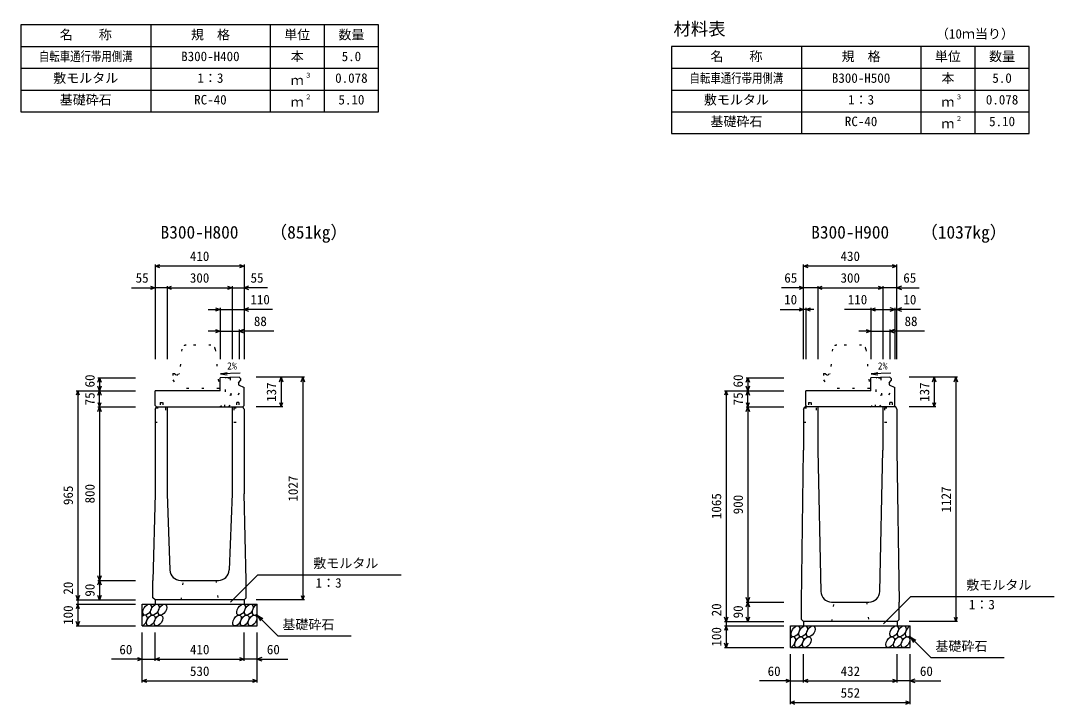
# Model space of a CAD drawing. Units: millimetres, scale not verified. Extents: x -12600 to 12600, y -5940 to 5940.
# Drawn here: x 1875 to 6641, y -430 to 2723 of the extents above; entities that cross this region are included whole.
import ezdxf
from ezdxf.enums import TextEntityAlignment as Align

# ---------------------------------------------------------------- set-up
doc = ezdxf.new("R2010")
doc.units = ezdxf.units.MM
doc.header["$LTSCALE"] = 40
doc.linetypes.add('DOTTED', pattern=[1.75, 0.25, -1.5])
for name, color, linetype, lineweight in [('0-0_DIM', 7, 'Continuous', 25), ('0-2_HATCH', 6, 'Continuous', 25), ('0-3_HYO', 3, 'Continuous', 25), ('0-4_HYO2', 4, 'Continuous', 25), ('0-5_OUTLINE', 3, 'Continuous', 25), ('0-6_OUTLINE2', 4, 'DOTTED', 25), ('0-7_TXT', 7, 'Continuous', 25)]:
    doc.layers.add(name, color=color, linetype=linetype, lineweight=lineweight)
doc.styles.add('ＭＳ ゴシック', font='')
doc.styles.get('ＭＳ ゴシック').set_extended_font_data('MS Gothic')

msp = doc.modelspace()

# ---------------------------------------------------------------- linework, layer by layer
at = {"layer": '0-0_DIM'}
for p, q in [((2495, 1598.96), (2495, 1161.46)), ((2905, 1591.46), (2495, 1591.46)), ((2905, 1598.96), (2905, 1161.46)), ((5485, 1161.46), (5485, 1598.96)), ((5915, 1591.46), (5485, 1591.46)), ((5915, 1161.46), (5915, 1598.96)), ((2386.62, 1491.46), (2495, 1491.46)), ((2550, 1491.46), (2495, 1491.46)), ((2550, 1498.96), (2550, 1161.46)), ((2550, 1491.46), (2850, 1491.46)), ((2850, 1498.96), (2850, 1161.46)), ((2850, 1491.46), (2905, 1491.46)), ((3013.38, 1491.46), (2905, 1491.46)), ((5485, 1491.46), (5383.02, 1491.46)), ((5550, 1491.46), (5485, 1491.46)), ((5550, 1498.96), (5550, 1161.46)), ((5550, 1491.46), (5850, 1491.46)), ((5850, 1498.96), (5850, 1161.46)), ((5915, 1491.46), (5850, 1491.46)), ((5915, 1491.46), (6016.98, 1491.46)), ((2740, 1391.46), (2795, 1391.46)), ((2795, 1398.96), (2795, 1161.46)), ((2795, 1391.46), (2905, 1391.46)), ((3036.52, 1391.46), (2905, 1391.46)), ((5376.62, 1391.46), (5485, 1391.46)), ((5495, 1391.46), (5485, 1391.46)), ((5495, 1398.96), (5495, 1161.46)), ((5531.3, 1391.46), (5495, 1391.46)), ((5795, 1391.46), (5673.07, 1391.46)), ((5795, 1398.96), (5795, 1161.46)), ((5795, 1391.46), (5905, 1391.46)), ((5905, 1398.96), (5905, 1161.46)), ((5905, 1391.46), (5915, 1391.46)), ((6023.38, 1391.46), (5915, 1391.46)), ((2795, 1291.46), (2740, 1291.46)), ((2795, 1291.46), (2883, 1291.46)), ((2883, 1298.96), (2883, 1161.46)), ((3041.78, 1291.46), (2883, 1291.46)), ((5795, 1291.46), (5740, 1291.46)), ((5795, 1291.46), (5883, 1291.46)), ((5883, 1298.96), (5883, 1161.46)), ((6041.78, 1291.46), (5883, 1291.46)), ((2231.5, 1076.46), (2404, 1076.46)), ((2239, 1076.46), (2239, 1016.46)), ((3183.5, 1078.46), (2961, 1078.46)), ((3076, 1078.46), (3076, 941.46)), ((3176, 1078.46), (3176, 51.46)), ((5220.5, 1076.46), (5393, 1076.46)), ((5228, 1076.46), (5228, 1016.46)), ((6194.5, 1078.46), (5972, 1078.46)), ((6087, 1078.46), (6087, 941.46)), ((6187, 1078.46), (6187, -48.54)), ((2131.5, 1016.46), (2404, 1016.46)), ((2139, 1016.46), (2139, 51.46)), ((2239, 941.46), (2239, 1016.46)), ((5120.5, 1016.46), (5393, 1016.46)), ((5128, 1016.46), (5128, -48.54)), ((5228, 941.46), (5228, 1016.46)), ((2231.5, 941.46), (2404, 941.46)), ((2239, 941.46), (2239, 141.46)), ((3083.5, 941.46), (2961, 941.46)), ((5220.5, 941.46), (5393, 941.46)), ((5228, 941.46), (5228, 41.46)), ((6094.5, 941.46), (5972, 941.46)), ((2842.11, 40.65), (2968.34, 166.89)), ((2968.34, 166.89), (3629.81, 166.89)), ((2231.5, 141.46), (2404, 141.46)), ((2239, 141.46), (2239, 51.46)), ((2131.5, 51.46), (2404, 51.46)), ((2139, 51.46), (2139, 31.46)), ((3183.5, 51.46), (2961, 51.46)), ((5853.11, -59.35), (5979.34, 66.89)), ((5979.34, 66.89), (6640.81, 66.89)), ((2131.5, 31.46), (2404, 31.46)), ((2139, 31.46), (2139, -68.54)), ((5220.5, 41.46), (5393, 41.46)), ((5228, 41.46), (5228, -48.54)), ((2965, -18.54), (3060.76, -114.29)), ((2965, -18.54), (2990.98, -33.54)), ((2965, -18.54), (2980, -44.52)), ((2131.5, -68.54), (2404, -68.54)), ((5120.5, -48.54), (5393, -48.54)), ((5120.5, -68.54), (5393, -68.54)), ((5128, -48.54), (5128, -68.54)), ((5128, -68.54), (5128, -168.54)), ((6194.5, -48.54), (5972, -48.54)), ((2435, -329.9), (2435, -98.54)), ((2495, -229.9), (2495, -98.54)), ((2905, -229.9), (2905, -98.54)), ((2965, -329.9), (2965, -98.54)), ((3060.76, -114.29), (3398.31, -114.29)), ((5976, -118.54), (6071.76, -214.29)), ((5976, -118.54), (6001.98, -133.54)), ((5976, -118.54), (5991, -144.52)), ((5120.5, -168.54), (5393, -168.54)), ((2435, -222.4), (2293.21, -222.4)), ((2435, -222.4), (2495, -222.4)), ((2495, -222.4), (2905, -222.4)), ((2965, -222.4), (2905, -222.4)), ((2965, -222.4), (3106.79, -222.4)), ((5424, -429.9), (5424, -198.54)), ((5484, -329.9), (5484, -198.54)), ((5916, -329.9), (5916, -198.54)), ((5976, -429.9), (5976, -198.54)), ((6071.76, -214.29), (6409.31, -214.29)), ((2435, -322.4), (2965, -322.4)), ((5424, -322.4), (5282.21, -322.4)), ((5424, -322.4), (5484, -322.4)), ((5484, -322.4), (5916, -322.4)), ((5976, -322.4), (5916, -322.4)), ((5976, -322.4), (6117.79, -322.4)), ((5424, -422.4), (5976, -422.4))]:
    msp.add_line(p, q, dxfattribs=at)
for points in [[(2516.14, 1583.77), (2495, 1591.46), (2516.14, 1599.16)], [(2883.86, 1599.16), (2905, 1591.46), (2883.86, 1583.77)], [(5506.14, 1583.77), (5485, 1591.46), (5506.14, 1599.16)], [(5893.86, 1599.16), (5915, 1591.46), (5893.86, 1583.77)], [(2473.86, 1499.16), (2495, 1491.46), (2473.86, 1483.77)], [(2571.14, 1483.77), (2550, 1491.46), (2571.14, 1499.16)], [(2828.86, 1499.16), (2850, 1491.46), (2828.86, 1483.77)], [(2926.14, 1499.16), (2905, 1491.46), (2926.14, 1483.77)], [(5463.86, 1499.16), (5485, 1491.46), (5463.86, 1483.77)], [(5571.14, 1483.77), (5550, 1491.46), (5571.14, 1499.16)], [(5828.86, 1499.16), (5850, 1491.46), (5828.86, 1483.77)], [(5936.14, 1499.16), (5915, 1491.46), (5936.14, 1483.77)], [(2773.86, 1399.16), (2795, 1391.46), (2773.86, 1383.77)], [(2926.14, 1399.16), (2905, 1391.46), (2926.14, 1383.77)], [(5463.86, 1399.16), (5485, 1391.46), (5463.86, 1383.77)], [(5516.14, 1383.77), (5495, 1391.46), (5516.14, 1399.16)], [(5816.14, 1383.77), (5795, 1391.46), (5816.14, 1399.16)], [(5883.86, 1383.77), (5905, 1391.46), (5883.86, 1399.16)], [(5936.14, 1399.16), (5915, 1391.46), (5936.14, 1383.77)], [(2773.86, 1299.16), (2795, 1291.46), (2773.86, 1283.77)], [(2904.14, 1299.16), (2883, 1291.46), (2904.14, 1283.77)], [(5773.86, 1299.16), (5795, 1291.46), (5773.86, 1283.77)], [(5904.14, 1299.16), (5883, 1291.46), (5904.14, 1283.77)], [(2231.3, 1055.32), (2239, 1076.46), (2246.7, 1055.32)], [(3068.3, 1057.32), (3076, 1078.46), (3083.7, 1057.32)], [(3168.3, 1057.32), (3176, 1078.46), (3183.7, 1057.32)], [(5220.3, 1055.32), (5228, 1076.46), (5235.7, 1055.32)], [(6079.3, 1057.32), (6087, 1078.46), (6094.7, 1057.32)], [(6179.3, 1057.32), (6187, 1078.46), (6194.7, 1057.32)], [(2146.7, 995.32), (2139, 1016.46), (2131.3, 995.32)], [(2246.7, 1037.61), (2239, 1016.46), (2231.3, 1037.61)], [(2231.3, 995.32), (2239, 1016.46), (2246.7, 995.32)], [(5135.7, 995.32), (5128, 1016.46), (5120.3, 995.32)], [(5235.7, 1037.61), (5228, 1016.46), (5220.3, 1037.61)], [(5220.3, 995.32), (5228, 1016.46), (5235.7, 995.32)], [(2231.3, 962.61), (2239, 941.46), (2246.7, 962.61)], [(3068.3, 962.61), (3076, 941.46), (3083.7, 962.61)], [(5220.3, 962.61), (5228, 941.46), (5235.7, 962.61)], [(6079.3, 962.61), (6087, 941.46), (6094.7, 962.61)], [(2231.3, 920.32), (2239, 941.46), (2246.7, 920.32)], [(5220.3, 920.32), (5228, 941.46), (5235.7, 920.32)], [(2246.7, 162.61), (2239, 141.46), (2231.3, 162.61)], [(2231.3, 120.32), (2239, 141.46), (2246.7, 120.32)], [(2146.7, 72.61), (2139, 51.46), (2131.3, 72.61)], [(2246.7, 72.61), (2239, 51.46), (2231.3, 72.61)], [(3168.3, 72.61), (3176, 51.46), (3183.7, 72.61)], [(5235.7, 62.61), (5228, 41.46), (5220.3, 62.61)], [(2146.7, 10.32), (2139, 31.46), (2131.3, 10.32)], [(5220.3, 20.32), (5228, 41.46), (5235.7, 20.32)], [(2146.7, -47.39), (2139, -68.54), (2131.3, -47.39)], [(5135.7, -27.39), (5128, -48.54), (5120.3, -27.39)], [(5235.7, -27.39), (5228, -48.54), (5220.3, -27.39)], [(6179.3, -27.39), (6187, -48.54), (6194.7, -27.39)], [(5135.7, -89.68), (5128, -68.54), (5120.3, -89.68)], [(5135.7, -147.39), (5128, -168.54), (5120.3, -147.39)], [(2413.86, -214.71), (2435, -222.4), (2413.86, -230.1)], [(2516.14, -230.1), (2495, -222.4), (2516.14, -214.71)], [(2883.86, -214.71), (2905, -222.4), (2883.86, -230.1)], [(2986.14, -214.71), (2965, -222.4), (2986.14, -230.1)], [(2456.14, -330.1), (2435, -322.4), (2456.14, -314.71)], [(2943.86, -314.71), (2965, -322.4), (2943.86, -330.1)], [(5402.86, -314.71), (5424, -322.4), (5402.86, -330.1)], [(5505.14, -330.1), (5484, -322.4), (5505.14, -314.71)], [(5894.86, -314.71), (5916, -322.4), (5894.86, -330.1)], [(5997.14, -314.71), (5976, -322.4), (5997.14, -330.1)], [(5445.14, -430.1), (5424, -422.4), (5445.14, -414.71)], [(5954.86, -414.71), (5976, -422.4), (5954.86, -430.1)]]:
    msp.add_lwpolyline(points, dxfattribs=at)
at = {"layer": '0-2_HATCH'}
for centre in [(2457.89, 6.46), (2493.37, 6.46), (2528.84, 6.46), (2891.05, 6.46), (2926.52, 6.46), (2474.77, -43.54), (2510.25, -43.54), (2872.45, -43.54), (2907.93, -43.54), (2943.41, -43.54), (5446.89, -93.54), (5482.37, -93.54), (5517.84, -93.54), (5902.05, -93.54), (5937.52, -93.54), (5463.77, -143.54), (5499.25, -143.54), (5883.45, -143.54), (5918.93, -143.54), (5954.41, -143.54)]:
    msp.add_ellipse(centre, major_axis=(14.54, 23.54), ratio=0.5792, dxfattribs=at)
for centre, start_param, end_param in [((2962, 6.46), 0.6666252, 4.1103269), ((2439.3, -43.54), 3.7419964, 7.318141), ((5973, -93.54), 0.6666252, 4.1103269), ((5428.3, -143.54), 3.7419964, 7.318141)]:
    msp.add_ellipse(centre, major_axis=(14.54, 23.54), ratio=0.5792, start_param=start_param, end_param=end_param, dxfattribs=at)
at = {"layer": '0-3_HYO'}
for p, q in [((2475, 2703.36), (2475, 2303.36)), ((3025, 2703.36), (3025, 2303.36)), ((3275, 2703.36), (3275, 2303.36)), ((1875, 2603.36), (3525, 2603.36)), ((5475, 2603.36), (5475, 2203.36)), ((6025, 2603.36), (6025, 2203.36)), ((6275, 2603.36), (6275, 2203.36)), ((4875, 2503.36), (6525, 2503.36))]:
    msp.add_line(p, q, dxfattribs=at)
for points in [[(1875, 2303.36), (3525, 2303.36), (3525, 2703.36), (1875, 2703.36)], [(4875, 2203.36), (6525, 2203.36), (6525, 2603.36), (4875, 2603.36)]]:
    msp.add_lwpolyline(points, close=True, dxfattribs=at)
at = {"layer": '0-4_HYO2'}
for p, q in [((1875, 2503.36), (3525, 2503.36)), ((1875, 2403.36), (3525, 2403.36)), ((4875, 2403.36), (6525, 2403.36)), ((4875, 2303.36), (6525, 2303.36))]:
    msp.add_line(p, q, dxfattribs=at)
at = {"layer": '0-5_OUTLINE', "linetype": 'DOTTED'}
for p, q in [((2618.19, 1208.41), (2607, 1096.46)), ((2751.9, 1226.46), (2638.1, 1226.46)), ((2771.8, 1208.45), (2790, 1026.46)), ((5618.19, 1208.41), (5607, 1096.46)), ((5751.9, 1226.46), (5638.1, 1226.46)), ((5771.8, 1208.45), (5790, 1026.46)), ((2577, 1096.46), (2577, 1066.46)), ((2577, 1096.46), (2585, 1096.46)), ((5577, 1096.46), (5577, 1066.46)), ((5577, 1096.46), (5585, 1096.46)), ((2577, 1066.46), (2600, 1026.46)), ((5577, 1066.46), (5600, 1026.46)), ((2790, 1026.46), (2600, 1026.46)), ((5790, 1026.46), (5600, 1026.46))]:
    msp.add_line(p, q, dxfattribs=at)
at = {"layer": '0-5_OUTLINE'}
for p, q in [((2883.14, 1078.14), (2795, 1076.46)), ((2795, 1016.46), (2795, 1076.46)), ((2880, 1053.46), (2889, 1063.46)), ((2880, 1053.46), (2880, 1043.46)), ((2883.14, 1078.14), (2889, 1072.4)), ((2889, 1072.4), (2889, 1063.46)), ((5883.14, 1078.14), (5795, 1076.46)), ((5795, 1016.46), (5795, 1076.46)), ((5880, 1053.46), (5889, 1063.46)), ((5880, 1053.46), (5880, 1043.46)), ((5883.14, 1078.14), (5889, 1072.4)), ((5889, 1072.4), (5889, 1063.46)), ((2495, 947.46), (2495, 1016.46)), ((2795, 1016.46), (2495, 1016.46)), ((2880, 1043.46), (2905, 1030.46)), ((2905, 947.46), (2905, 1030.46)), ((5495, 947.46), (5495, 1016.46)), ((5795, 1016.46), (5495, 1016.46)), ((5880, 1043.46), (5905, 1030.46)), ((5905, 947.46), (5905, 1030.46)), ((2495, 947.46), (2501, 941.46)), ((2495, 931.46), (2501, 941.46)), ((2495, 931.46), (2495, 541.46)), ((2501, 941.46), (2899, 941.46)), ((2550, 941.46), (2550, 541.46)), ((2850, 941.46), (2850, 541.46)), ((2899, 941.46), (2905, 947.46)), ((2905, 931.46), (2899, 941.46)), ((2905, 931.46), (2905, 541.46)), ((5485, 931.46), (5490, 941.46)), ((5485, 931.46), (5485, 741.46)), ((5910, 941.46), (5490, 941.46)), ((5495, 947.46), (5501, 941.46)), ((5550, 941.46), (5550, 741.46)), ((5850, 941.46), (5850, 741.46)), ((5899, 941.46), (5905, 947.46)), ((5915, 931.46), (5910, 941.46)), ((5915, 931.46), (5915, 741.46)), ((5475, 41.46), (5485, 741.46)), ((5550, 741.46), (5563.95, 90.39)), ((5836.05, 90.39), (5850, 741.46)), ((5915, 741.46), (5925, 41.46)), ((2495, 541.46), (2485, 141.46)), ((2550, 541.46), (2563.2, 189.59)), ((2850, 541.46), (2836.8, 189.59)), ((2915, 141.46), (2905, 541.46)), ((2485, 61.46), (2485, 141.46)), ((2613.16, 141.46), (2786.84, 141.46)), ((2915, 61.46), (2915, 141.46)), ((2495, 51.46), (2485, 61.46)), ((2905, 51.46), (2495, 51.46)), ((2495, 51.46), (2495, 31.46)), ((2905, 51.46), (2915, 61.46)), ((2905, 51.46), (2905, 31.46)), ((2435, 31.46), (2965, 31.46)), ((2435, -68.54), (2435, 31.46)), ((2965, -68.54), (2965, 31.46)), ((5475, -39.54), (5475, 41.46)), ((5613.94, 41.46), (5786.06, 41.46)), ((5925, -39.54), (5925, 41.46)), ((5475, -39.54), (5484, -48.54)), ((5916, -48.54), (5925, -39.54)), ((2435, -68.54), (2965, -68.54)), ((5424, -68.54), (5976, -68.54)), ((5424, -168.54), (5424, -68.54)), ((5916, -48.54), (5484, -48.54)), ((5484, -48.54), (5484, -68.54)), ((5916, -48.54), (5916, -68.54)), ((5976, -168.54), (5976, -68.54)), ((5424, -168.54), (5976, -168.54))]:
    msp.add_line(p, q, dxfattribs=at)
at = {"layer": '0-5_OUTLINE', "linetype": 'DOTTED'}
for points in [[(2585, 1096.46), (2595, 1086.46), (2605, 1096.46), (2607, 1096.46)], [(5585, 1096.46), (5595, 1086.46), (5605, 1096.46), (5607, 1096.46)]]:
    msp.add_lwpolyline(points, dxfattribs=at)
for centre, start, end in [((2638.1, 1206.46), 90, 174.40835), ((2751.9, 1206.46), 4.08463, 90), ((5638.1, 1206.46), 90, 174.40835), ((5751.9, 1206.46), 4.08463, 90)]:
    msp.add_arc(centre, 20, start, end, dxfattribs=at)
at = {"layer": '0-5_OUTLINE'}
for centre, start, end in [((2613.16, 191.46), 182.14759, 270), ((2786.84, 191.46), 270, 357.85241), ((5613.94, 91.46), 181.22733, 270.0006), ((5786.06, 91.46), 270, 358.77242)]:
    msp.add_arc(centre, 50, start, end, dxfattribs=at)
at = {"layer": '0-6_OUTLINE2'}
for p, q in [((2815.6, 941.46), (2822.11, 1074.37)), ((2822.11, 1074.37), (2819.32, 1076.93)), ((2840.28, 1074.59), (2822.11, 1074.37)), ((2840.28, 1074.56), (2842.88, 1077.38)), ((2840.28, 1074.56), (2846.8, 941.46)), ((5815.6, 941.46), (5822.11, 1074.37)), ((5822.11, 1074.37), (5819.32, 1076.93)), ((5840.28, 1074.59), (5822.11, 1074.37)), ((5840.28, 1074.56), (5842.88, 1077.38)), ((5840.28, 1074.56), (5846.8, 941.46)), ((2793.61, 941.46), (2882.78, 1042.02)), ((2835.15, 941.46), (2903.79, 1031.09)), ((5793.61, 941.46), (5882.78, 1042.02)), ((5835.15, 941.46), (5903.79, 1031.09)), ((2518.5, 961.96), (2530.5, 961.96)), ((2518.5, 961.96), (2518.5, 936.96)), ((2530.5, 961.96), (2530.5, 936.96)), ((2881.5, 961.96), (2869.5, 961.96)), ((2869.5, 961.96), (2869.5, 936.96)), ((2881.5, 961.96), (2881.5, 936.96)), ((5507, 961.96), (5519, 961.96)), ((5507, 961.96), (5507, 936.96)), ((5519, 961.96), (5519, 936.96)), ((5893, 961.96), (5881, 961.96)), ((5881, 961.96), (5881, 936.96)), ((5893, 961.96), (5893, 936.96)), ((2498.3, 936.96), (2542, 936.96)), ((2542, 936.96), (2542, 871.46)), ((2858, 936.96), (2858, 871.46)), ((2858, 936.96), (2901.7, 936.96)), ((5487.75, 936.96), (5542, 936.96)), ((5542, 936.96), (5542, 871.46)), ((5858, 936.96), (5912.25, 936.96)), ((2495, 871.46), (2542, 871.46)), ((2858, 871.46), (2905, 871.46)), ((5485, 871.46), (5542, 871.46)), ((2615, 51.46), (2625, 141.46)), ((2775, 141.46), (2785, 51.46)), ((5615.09, -48.54), (5625.09, 41.46)), ((5775.09, 41.46), (5785.09, -48.54))]:
    msp.add_line(p, q, dxfattribs=at)
msp.add_lwpolyline([(5858, 936.96), (5858, 871.46), (5915, 871.46)], dxfattribs=at)
at = {"layer": '0-7_TXT'}
for p, q in [((2797.06, 1094.97), (2826.7, 1090.33)), ((5797.06, 1094.97), (5826.7, 1090.33))]:
    msp.add_line(p, q, dxfattribs=at)
for points in [[(2887.48, 1096.7), (2797.06, 1094.97), (2826.5, 1100.74)], [(5887.48, 1096.7), (5797.06, 1094.97), (5826.5, 1100.74)]]:
    msp.add_lwpolyline(points, dxfattribs=at)

# ---------------------------------------------------------------- texts
at = {"layer": '0-0_DIM', "style": 'ＭＳ ゴシック'}
for s, p in [('410', (2655, 1601.46)), ('430', (5655, 1601.46)), ('55', (2405.16, 1501.46)), ('300', (2655, 1501.46)), ('55', (2934.84, 1501.46)), ('65', (5395.68, 1501.46)), ('300', (5655, 1501.46)), ('65', (5944.32, 1501.46)), ('110', (2934.02, 1401.46)), ('10', (5395.16, 1401.46)), ('110', (5688.51, 1401.46)), ('10', (5944.84, 1401.46)), ('88', (2950.19, 1301.46)), ('88', (5950.19, 1301.46)), ('敷モルタル', (3223.94, 185.62)), ('1：3', (3234.94, 94.93)), ('敷モルタル', (6234.94, 85.62)), ('1：3', (6246.94, -5.07)), ('基礎砕石', (3081.32, -97.12)), ('基礎砕石', (6092.32, -197.12)), ('60', (2330, -212.4)), ('410', (2655.53, -212.4)), ('60', (3010, -212.4)), ('530', (2655.53, -312.4)), ('60', (5319, -312.4)), ('432', (5655.53, -312.4)), ('60', (6021, -312.4)), ('552', (5655.53, -412.4))]:
    msp.add_text(s, height=43.99, dxfattribs=at).set_placement(p, align=Align.BOTTOM_LEFT)
for s, p in [('60', (2229, 1031.46)), ('137', (3066, 964.96)), ('60', (5218, 1031.46)), ('137', (6077, 964.96)), ('75', (2229, 948.96)), ('75', (5218, 948.96)), ('1027', (3166, 504.96)), ('965', (2129, 488.96)), ('800', (2229, 496.46)), ('1065', (5118, 423.96)), ('900', (5218, 446.46)), ('1127', (6177, 454.96)), ('20', (2129, 75.78)), ('90', (2229, 66.46)), ('100', (2129, -63.54)), ('20', (5118, -24.22)), ('90', (5218, -33.54)), ('100', (5118, -163.54))]:
    msp.add_text(s, height=43.99, rotation=90, dxfattribs=at).set_placement(p, align=Align.BOTTOM_LEFT)
at = {"layer": '0-7_TXT', "style": 'ＭＳ ゴシック'}
for s, height, p in [('材料表', 58.65, (4885, 2638.36)), ('名\u3000\u3000称', 43.99, (2055, 2623.36)), ('規\u3000格', 43.99, (2660, 2623.36)), ('単位', 43.99, (3090, 2623.36)), ('数量', 43.99, (3340, 2623.36)), ('（10ｍ当り）', 43.99, (6095, 2627.36)), ('B300-H400', 43.99, (2615, 2523.36)), ('本', 43.99, (3120, 2523.36)), ('5.0', 43.99, (3355, 2523.36)), ('名\u3000\u3000称', 43.99, (5055, 2523.36)), ('規\u3000格', 43.99, (5660, 2523.36)), ('単位', 43.99, (6090, 2523.36)), ('数量', 43.99, (6340, 2523.36)), ('敷モルタル', 43.99, (2025, 2423.36)), ('1：3', 43.99, (2690, 2423.36)), ('３', 21.99, (3185.54, 2453.73)), ('0.078', 43.99, (3325, 2423.36)), ('B300-H500', 43.99, (5615, 2423.36)), ('本', 43.99, (6120, 2423.36)), ('5.0', 43.99, (6355, 2423.36)), ('ｍ', 43.99, (3120, 2413.36)), ('基礎砕石', 43.99, (2055, 2323.36)), ('敷モルタル', 43.99, (5025, 2323.36)), ('RC-40', 43.99, (2675, 2323.36)), ('ｍ', 43.99, (3120, 2313.36)), ('２', 21.99, (3185.54, 2353.73)), ('5.10', 43.99, (3340, 2323.36)), ('1：3', 43.99, (5690, 2323.36)), ('ｍ', 43.99, (6120, 2313.36)), ('３', 21.99, (6185.54, 2353.73)), ('0.078', 43.99, (6325, 2323.36)), ('基礎砕石', 43.99, (5055, 2223.36)), ('RC-40', 43.99, (5675, 2223.36)), ('ｍ', 43.99, (6120, 2213.36)), ('２', 21.99, (6185.54, 2253.73)), ('5.10', 43.99, (6340, 2223.36)), ('B300-H800', 58.65, (2520, 1700.44)), ('（851kg）', 58.65, (3023.7, 1700.44)), ('B300-H900', 58.65, (5520, 1700.44)), ('（1037kg）', 58.65, (6023.7, 1700.44)), ('2%', 32.99, (2826.63, 1104.31)), ('2%', 32.99, (5826.63, 1104.31))]:
    msp.add_text(s, height=height, dxfattribs=at).set_placement(p, align=Align.BOTTOM_LEFT)
at = {"layer": '0-7_TXT', "style": 'ＭＳ ゴシック', "width": 0.8}
for p in [(1959, 2523.36), (4959, 2423.36)]:
    msp.add_text('自転車通行帯用側溝', height=43.99, dxfattribs=at).set_placement(p, align=Align.BOTTOM_LEFT)

doc.saveas('drawing.dxf')
